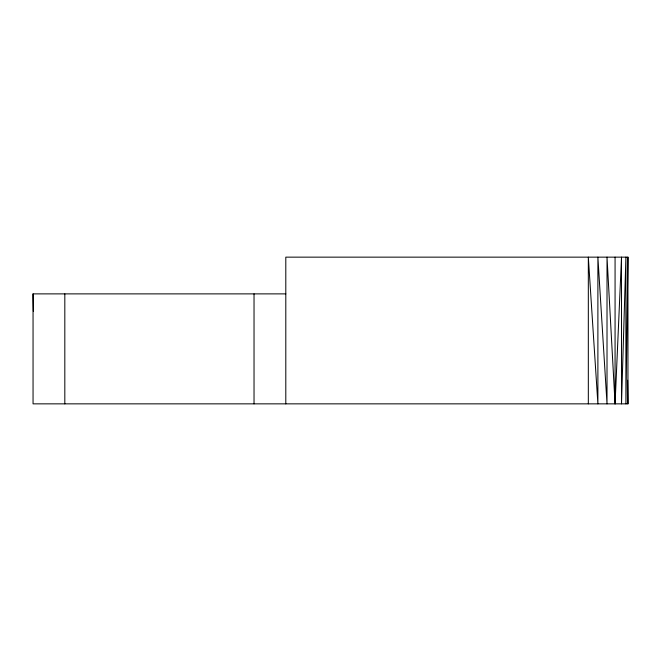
<?xml version="1.0" encoding="UTF-8"?>
<svg xmlns="http://www.w3.org/2000/svg" width="661" height="661" viewBox="0 0 661 661"><rect width="100%" height="100%" fill="white"/><g stroke="black" fill="none" stroke-linecap="round" stroke-linejoin="round"><path stroke-width="0.99" d="M285.8 403.854L285.8 257.146L627.95 257.146L625.909 403.854L625.909 257.146L621.514 403.854L621.514 257.146L615.069 403.854L607.013 257.146L607.013 403.854L597.891 257.146L597.891 403.854L588.323 257.146L588.323 403.854M627.95 257.146L627.95 403.854L33.05 403.854L33.05 293.881L285.8 293.881M33.05 293.881L33.372 311.356M627.62 380.257L627.95 403.854M615.069 257.146L615.069 403.854M254.031 293.881L254.031 403.854M64.819 293.881L64.819 403.854"/></g></svg>
